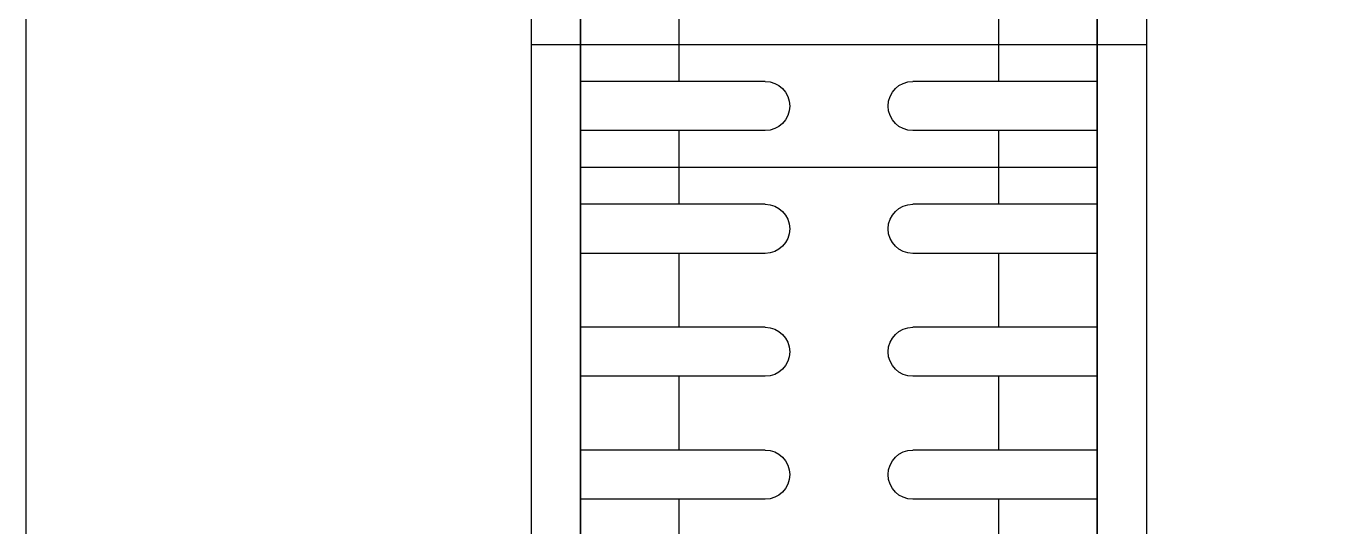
# Model space of a CAD drawing. Header units: inches. Extents: x 21 to 38546, y 13 to 15001.
# Drawn here: x 3729.26 to 3755.86, y 1152.97 to 1163.15 of the extents above; entities that cross this region are included whole.
import ezdxf

# ---------------------------------------------------------------- set-up
doc = ezdxf.new("R2010")
doc.units = ezdxf.units.IN
doc.header["$MEASUREMENT"] = 0
doc.layers.add('RAST-IST-RADYATÖR-DİNAMİK BLOK', color=83, linetype='Continuous')
doc.layers.add('Z_MİM_-KM-WALL-PLASTER', color=8, linetype='Continuous', lineweight=25)

# ---------------------------------------------------------------- blocks, each defined once
blk = doc.blocks.new('IS_RADYATOR-PLAN-70')
at = {"layer": 'RAST-IST-RADYATÖR-DİNAMİK BLOK', "color": 7}
for p, q in [((60.75, 11.5), (60.75, 7.75)), ((61.75, 11.5), (61.75, 7.75)), ((63.25, 11.5), (63.25, 7.75)), ((64.25, 11.5), (64.25, 7.75)), ((65.75, 11.5), (65.75, 7.75)), ((66.75, 11.5), (66.75, 7.75)), ((60, 9.5), (60.75, 9.5)), ((61.75, 9.5), (62.5, 9.5)), ((62.5, 9.5), (63.25, 9.5)), ((64.25, 9.5), (65, 9.5)), ((65, 9.5), (65.75, 9.5)), ((66.75, 9.5), (67.5, 9.5)), ((60.75, 4.75), (60.75, 1)), ((61.75, 4.75), (61.75, 1)), ((63.25, 4.75), (63.25, 1)), ((64.25, 4.75), (64.25, 1)), ((65.75, 4.75), (65.75, 1)), ((66.75, 4.75), (66.75, 1)), ((60, 3), (60.75, 3)), ((61.75, 3), (62.5, 3)), ((62.5, 3), (63.25, 3)), ((64.25, 3), (65, 3)), ((65, 3), (65.75, 3)), ((66.75, 3), (67.5, 3))]:
    blk.add_line(p, q, dxfattribs=at)
at = {"layer": 'RAST-IST-RADYATÖR-DİNAMİK BLOK'}
for points in [[(0, 0), (70, 0), (70, 12.5), (0, 12.5)], [(2.5, 11.5), (67.5, 11.5), (67.5, 1), (2.5, 1)]]:
    blk.add_lwpolyline(points, dxfattribs=at)
at = {"layer": 'RAST-IST-RADYATÖR-DİNAMİK BLOK', "color": 7}
for centre, start, end in [((61.25, 7.75), 180, 0), ((63.75, 7.75), 180, 0), ((66.25, 7.75), 180, 0), ((61.25, 4.75), 0, 180), ((63.75, 4.75), 0, 180), ((66.25, 4.75), 0, 180)]:
    blk.add_arc(centre, 0.5, start, end, dxfattribs=at)
blk = doc.blocks.new('IS_RADYATOR-PLAN-80')
at = {"layer": 'RAST-IST-RADYATÖR-DİNAMİK BLOK', "color": 7}
for p, q in [((60.75, 11.5), (60.75, 7.75)), ((61.75, 11.5), (61.75, 7.75)), ((63.25, 11.5), (63.25, 7.75)), ((64.25, 11.5), (64.25, 7.75)), ((65.75, 11.5), (65.75, 7.75)), ((66.75, 11.5), (66.75, 7.75)), ((68.25, 11.5), (68.25, 7.75)), ((69.25, 11.5), (69.25, 7.75)), ((60, 9.5), (60.75, 9.5)), ((61.75, 9.5), (62.5, 9.5)), ((62.5, 9.5), (63.25, 9.5)), ((64.25, 9.5), (65, 9.5)), ((65, 9.5), (65.75, 9.5)), ((66.75, 9.5), (67.5, 9.5)), ((67.5, 9.5), (68.25, 9.5)), ((69.25, 9.5), (70, 9.5)), ((70, 9.5), (70.75, 9.5)), ((60.75, 4.75), (60.75, 1)), ((61.75, 4.75), (61.75, 1)), ((63.25, 4.75), (63.25, 1)), ((64.25, 4.75), (64.25, 1)), ((65.75, 4.75), (65.75, 1)), ((66.75, 4.75), (66.75, 1)), ((68.25, 4.75), (68.25, 1)), ((69.25, 4.75), (69.25, 1)), ((60, 3), (60.75, 3)), ((61.75, 3), (62.5, 3)), ((62.5, 3), (63.25, 3)), ((64.25, 3), (65, 3)), ((65, 3), (65.75, 3)), ((66.75, 3), (67.5, 3)), ((67.5, 3), (68.25, 3)), ((69.25, 3), (70, 3)), ((70, 3), (70.75, 3))]:
    blk.add_line(p, q, dxfattribs=at)
at = {"layer": 'RAST-IST-RADYATÖR-DİNAMİK BLOK'}
for points in [[(0, 0), (80, 0), (80, 12.5), (0, 12.5)], [(2.5, 11.5), (77.5, 11.5), (77.5, 1), (2.5, 1)]]:
    blk.add_lwpolyline(points, dxfattribs=at)
at = {"layer": 'RAST-IST-RADYATÖR-DİNAMİK BLOK', "color": 7}
for centre, start, end in [((61.25, 7.75), 180, 0), ((63.75, 7.75), 180, 0), ((66.25, 7.75), 180, 0), ((68.75, 7.75), 180, 0), ((61.25, 4.75), 0, 180), ((63.75, 4.75), 0, 180), ((66.25, 4.75), 0, 180), ((68.75, 4.75), 0, 180)]:
    blk.add_arc(centre, 0.5, start, end, dxfattribs=at)
blk = doc.blocks.new('IS_RADYATOR-PLAN-90')
at = {"layer": 'RAST-IST-RADYATÖR-DİNAMİK BLOK', "color": 7}
for p, q in [((60.75, 11.5), (60.75, 7.75)), ((61.75, 11.5), (61.75, 7.75)), ((63.25, 11.5), (63.25, 7.75)), ((64.25, 11.5), (64.25, 7.75)), ((65.75, 11.5), (65.75, 7.75)), ((66.75, 11.5), (66.75, 7.75)), ((68.25, 11.5), (68.25, 7.75)), ((69.25, 11.5), (69.25, 7.75)), ((60, 9.5), (60.75, 9.5)), ((61.75, 9.5), (62.5, 9.5)), ((62.5, 9.5), (63.25, 9.5)), ((64.25, 9.5), (65, 9.5)), ((65, 9.5), (65.75, 9.5)), ((66.75, 9.5), (67.5, 9.5)), ((67.5, 9.5), (68.25, 9.5)), ((69.25, 9.5), (70, 9.5)), ((70, 9.5), (70.75, 9.5)), ((60.75, 4.75), (60.75, 1)), ((61.75, 4.75), (61.75, 1)), ((63.25, 4.75), (63.25, 1)), ((64.25, 4.75), (64.25, 1)), ((65.75, 4.75), (65.75, 1)), ((66.75, 4.75), (66.75, 1)), ((68.25, 4.75), (68.25, 1)), ((69.25, 4.75), (69.25, 1)), ((60, 3), (60.75, 3)), ((61.75, 3), (62.5, 3)), ((62.5, 3), (63.25, 3)), ((64.25, 3), (65, 3)), ((65, 3), (65.75, 3)), ((66.75, 3), (67.5, 3)), ((67.5, 3), (68.25, 3)), ((69.25, 3), (70, 3)), ((70, 3), (70.75, 3))]:
    blk.add_line(p, q, dxfattribs=at)
at = {"layer": 'RAST-IST-RADYATÖR-DİNAMİK BLOK'}
for points in [[(0, 0), (90, 0), (90, 12.5), (0, 12.5)], [(2.5, 11.5), (87.5, 11.5), (87.5, 1), (2.5, 1)]]:
    blk.add_lwpolyline(points, dxfattribs=at)
at = {"layer": 'RAST-IST-RADYATÖR-DİNAMİK BLOK', "color": 7}
for centre, start, end in [((61.25, 7.75), 180, 0), ((63.75, 7.75), 180, 0), ((66.25, 7.75), 180, 0), ((68.75, 7.75), 180, 0), ((61.25, 4.75), 0, 180), ((63.75, 4.75), 0, 180), ((66.25, 4.75), 0, 180), ((68.75, 4.75), 0, 180)]:
    blk.add_arc(centre, 0.5, start, end, dxfattribs=at)
blk = doc.blocks.new('IS_RADYATOR-PLAN-100')
at = {"layer": 'RAST-IST-RADYATÖR-DİNAMİK BLOK', "color": 7}
for p, q in [((60.75, 11.5), (60.75, 7.75)), ((61.75, 11.5), (61.75, 7.75)), ((63.25, 11.5), (63.25, 7.75)), ((64.25, 11.5), (64.25, 7.75)), ((65.75, 11.5), (65.75, 7.75)), ((66.75, 11.5), (66.75, 7.75)), ((68.25, 11.5), (68.25, 7.75)), ((69.25, 11.5), (69.25, 7.75)), ((60, 9.5), (60.75, 9.5)), ((61.75, 9.5), (62.5, 9.5)), ((62.5, 9.5), (63.25, 9.5)), ((64.25, 9.5), (65, 9.5)), ((65, 9.5), (65.75, 9.5)), ((66.75, 9.5), (67.5, 9.5)), ((67.5, 9.5), (68.25, 9.5)), ((69.25, 9.5), (70, 9.5)), ((70, 9.5), (70.75, 9.5)), ((60.75, 4.75), (60.75, 1)), ((61.75, 4.75), (61.75, 1)), ((63.25, 4.75), (63.25, 1)), ((64.25, 4.75), (64.25, 1)), ((65.75, 4.75), (65.75, 1)), ((66.75, 4.75), (66.75, 1)), ((68.25, 4.75), (68.25, 1)), ((69.25, 4.75), (69.25, 1)), ((60, 3), (60.75, 3)), ((61.75, 3), (62.5, 3)), ((62.5, 3), (63.25, 3)), ((64.25, 3), (65, 3)), ((65, 3), (65.75, 3)), ((66.75, 3), (67.5, 3)), ((67.5, 3), (68.25, 3)), ((69.25, 3), (70, 3)), ((70, 3), (70.75, 3))]:
    blk.add_line(p, q, dxfattribs=at)
at = {"layer": 'RAST-IST-RADYATÖR-DİNAMİK BLOK'}
for points in [[(0, 0), (100, 0), (100, 12.5), (0, 12.5)], [(2.5, 11.5), (97.5, 11.5), (97.5, 1), (2.5, 1)]]:
    blk.add_lwpolyline(points, dxfattribs=at)
at = {"layer": 'RAST-IST-RADYATÖR-DİNAMİK BLOK', "color": 7}
for centre, start, end in [((61.25, 7.75), 180, 0), ((63.75, 7.75), 180, 0), ((66.25, 7.75), 180, 0), ((68.75, 7.75), 180, 0), ((61.25, 4.75), 0, 180), ((63.75, 4.75), 0, 180), ((66.25, 4.75), 0, 180), ((68.75, 4.75), 0, 180)]:
    blk.add_arc(centre, 0.5, start, end, dxfattribs=at)
blk = doc.blocks.new('IS_RADYATOR-PLAN-110')
at = {"layer": 'RAST-IST-RADYATÖR-DİNAMİK BLOK', "color": 7}
for p, q in [((60.75, 11.5), (60.75, 7.75)), ((61.75, 11.5), (61.75, 7.75)), ((63.25, 11.5), (63.25, 7.75)), ((64.25, 11.5), (64.25, 7.75)), ((65.75, 11.5), (65.75, 7.75)), ((66.75, 11.5), (66.75, 7.75)), ((68.25, 11.5), (68.25, 7.75)), ((69.25, 11.5), (69.25, 7.75)), ((60, 9.5), (60.75, 9.5)), ((61.75, 9.5), (62.5, 9.5)), ((62.5, 9.5), (63.25, 9.5)), ((64.25, 9.5), (65, 9.5)), ((65, 9.5), (65.75, 9.5)), ((66.75, 9.5), (67.5, 9.5)), ((67.5, 9.5), (68.25, 9.5)), ((69.25, 9.5), (70, 9.5)), ((70, 9.5), (70.75, 9.5)), ((60.75, 4.75), (60.75, 1)), ((61.75, 4.75), (61.75, 1)), ((63.25, 4.75), (63.25, 1)), ((64.25, 4.75), (64.25, 1)), ((65.75, 4.75), (65.75, 1)), ((66.75, 4.75), (66.75, 1)), ((68.25, 4.75), (68.25, 1)), ((69.25, 4.75), (69.25, 1)), ((60, 3), (60.75, 3)), ((61.75, 3), (62.5, 3)), ((62.5, 3), (63.25, 3)), ((64.25, 3), (65, 3)), ((65, 3), (65.75, 3)), ((66.75, 3), (67.5, 3)), ((67.5, 3), (68.25, 3)), ((69.25, 3), (70, 3)), ((70, 3), (70.75, 3))]:
    blk.add_line(p, q, dxfattribs=at)
at = {"layer": 'RAST-IST-RADYATÖR-DİNAMİK BLOK'}
for points in [[(0, 0), (110, 0), (110, 12.5), (0, 12.5)], [(2.5, 11.5), (107.5, 11.5), (107.5, 1), (2.5, 1)]]:
    blk.add_lwpolyline(points, dxfattribs=at)
at = {"layer": 'RAST-IST-RADYATÖR-DİNAMİK BLOK', "color": 7}
for centre, start, end in [((61.25, 7.75), 180, 0), ((63.75, 7.75), 180, 0), ((66.25, 7.75), 180, 0), ((68.75, 7.75), 180, 0), ((61.25, 4.75), 0, 180), ((63.75, 4.75), 0, 180), ((66.25, 4.75), 0, 180), ((68.75, 4.75), 0, 180)]:
    blk.add_arc(centre, 0.5, start, end, dxfattribs=at)
blk = doc.blocks.new('IS_RADYATOR-PLAN-120')
at = {"layer": 'RAST-IST-RADYATÖR-DİNAMİK BLOK', "color": 7}
for p, q in [((60.75, 11.5), (60.75, 7.75)), ((61.75, 11.5), (61.75, 7.75)), ((63.25, 11.5), (63.25, 7.75)), ((64.25, 11.5), (64.25, 7.75)), ((65.75, 11.5), (65.75, 7.75)), ((66.75, 11.5), (66.75, 7.75)), ((68.25, 11.5), (68.25, 7.75)), ((69.25, 11.5), (69.25, 7.75)), ((60, 9.5), (60.75, 9.5)), ((61.75, 9.5), (62.5, 9.5)), ((62.5, 9.5), (63.25, 9.5)), ((64.25, 9.5), (65, 9.5)), ((65, 9.5), (65.75, 9.5)), ((66.75, 9.5), (67.5, 9.5)), ((67.5, 9.5), (68.25, 9.5)), ((69.25, 9.5), (70, 9.5)), ((70, 9.5), (70.75, 9.5)), ((60.75, 4.75), (60.75, 1)), ((61.75, 4.75), (61.75, 1)), ((63.25, 4.75), (63.25, 1)), ((64.25, 4.75), (64.25, 1)), ((65.75, 4.75), (65.75, 1)), ((66.75, 4.75), (66.75, 1)), ((68.25, 4.75), (68.25, 1)), ((69.25, 4.75), (69.25, 1)), ((60, 3), (60.75, 3)), ((61.75, 3), (62.5, 3)), ((62.5, 3), (63.25, 3)), ((64.25, 3), (65, 3)), ((65, 3), (65.75, 3)), ((66.75, 3), (67.5, 3)), ((67.5, 3), (68.25, 3)), ((69.25, 3), (70, 3)), ((70, 3), (70.75, 3))]:
    blk.add_line(p, q, dxfattribs=at)
at = {"layer": 'RAST-IST-RADYATÖR-DİNAMİK BLOK'}
for points in [[(0, 0), (120, 0), (120, 12.5), (0, 12.5)], [(2.5, 11.5), (117.5, 11.5), (117.5, 1), (2.5, 1)]]:
    blk.add_lwpolyline(points, dxfattribs=at)
at = {"layer": 'RAST-IST-RADYATÖR-DİNAMİK BLOK', "color": 7}
for centre, start, end in [((61.25, 7.75), 180, 0), ((63.75, 7.75), 180, 0), ((66.25, 7.75), 180, 0), ((68.75, 7.75), 180, 0), ((61.25, 4.75), 0, 180), ((63.75, 4.75), 0, 180), ((66.25, 4.75), 0, 180), ((68.75, 4.75), 0, 180)]:
    blk.add_arc(centre, 0.5, start, end, dxfattribs=at)
blk = doc.blocks.new('IS_RADYATOR-PLAN-130')
at = {"layer": 'RAST-IST-RADYATÖR-DİNAMİK BLOK', "color": 7}
for p, q in [((60.75, 11.5), (60.75, 7.75)), ((61.75, 11.5), (61.75, 7.75)), ((63.25, 11.5), (63.25, 7.75)), ((64.25, 11.5), (64.25, 7.75)), ((65.75, 11.5), (65.75, 7.75)), ((66.75, 11.5), (66.75, 7.75)), ((68.25, 11.5), (68.25, 7.75)), ((69.25, 11.5), (69.25, 7.75)), ((60, 9.5), (60.75, 9.5)), ((61.75, 9.5), (62.5, 9.5)), ((62.5, 9.5), (63.25, 9.5)), ((64.25, 9.5), (65, 9.5)), ((65, 9.5), (65.75, 9.5)), ((66.75, 9.5), (67.5, 9.5)), ((67.5, 9.5), (68.25, 9.5)), ((69.25, 9.5), (70, 9.5)), ((70, 9.5), (70.75, 9.5)), ((60.75, 4.75), (60.75, 1)), ((61.75, 4.75), (61.75, 1)), ((63.25, 4.75), (63.25, 1)), ((64.25, 4.75), (64.25, 1)), ((65.75, 4.75), (65.75, 1)), ((66.75, 4.75), (66.75, 1)), ((68.25, 4.75), (68.25, 1)), ((69.25, 4.75), (69.25, 1)), ((60, 3), (60.75, 3)), ((61.75, 3), (62.5, 3)), ((62.5, 3), (63.25, 3)), ((64.25, 3), (65, 3)), ((65, 3), (65.75, 3)), ((66.75, 3), (67.5, 3)), ((67.5, 3), (68.25, 3)), ((69.25, 3), (70, 3)), ((70, 3), (70.75, 3))]:
    blk.add_line(p, q, dxfattribs=at)
at = {"layer": 'RAST-IST-RADYATÖR-DİNAMİK BLOK'}
for points in [[(0, 0), (130, 0), (130, 12.5), (0, 12.5)], [(2.5, 11.5), (127.5, 11.5), (127.5, 1), (2.5, 1)]]:
    blk.add_lwpolyline(points, dxfattribs=at)
at = {"layer": 'RAST-IST-RADYATÖR-DİNAMİK BLOK', "color": 7}
for centre, start, end in [((61.25, 7.75), 180, 0), ((63.75, 7.75), 180, 0), ((66.25, 7.75), 180, 0), ((68.75, 7.75), 180, 0), ((61.25, 4.75), 0, 180), ((63.75, 4.75), 0, 180), ((66.25, 4.75), 0, 180), ((68.75, 4.75), 0, 180)]:
    blk.add_arc(centre, 0.5, start, end, dxfattribs=at)
blk = doc.blocks.new('IS_RADYATOR-PLAN-140')
at = {"layer": 'RAST-IST-RADYATÖR-DİNAMİK BLOK', "color": 7}
for p, q in [((60.75, 11.5), (60.75, 7.75)), ((61.75, 11.5), (61.75, 7.75)), ((63.25, 11.5), (63.25, 7.75)), ((64.25, 11.5), (64.25, 7.75)), ((65.75, 11.5), (65.75, 7.75)), ((66.75, 11.5), (66.75, 7.75)), ((68.25, 11.5), (68.25, 7.75)), ((69.25, 11.5), (69.25, 7.75)), ((60, 9.5), (60.75, 9.5)), ((61.75, 9.5), (62.5, 9.5)), ((62.5, 9.5), (63.25, 9.5)), ((64.25, 9.5), (65, 9.5)), ((65, 9.5), (65.75, 9.5)), ((66.75, 9.5), (67.5, 9.5)), ((67.5, 9.5), (68.25, 9.5)), ((69.25, 9.5), (70, 9.5)), ((70, 9.5), (70.75, 9.5)), ((60.75, 4.75), (60.75, 1)), ((61.75, 4.75), (61.75, 1)), ((63.25, 4.75), (63.25, 1)), ((64.25, 4.75), (64.25, 1)), ((65.75, 4.75), (65.75, 1)), ((66.75, 4.75), (66.75, 1)), ((68.25, 4.75), (68.25, 1)), ((69.25, 4.75), (69.25, 1)), ((60, 3), (60.75, 3)), ((61.75, 3), (62.5, 3)), ((62.5, 3), (63.25, 3)), ((64.25, 3), (65, 3)), ((65, 3), (65.75, 3)), ((66.75, 3), (67.5, 3)), ((67.5, 3), (68.25, 3)), ((69.25, 3), (70, 3)), ((70, 3), (70.75, 3))]:
    blk.add_line(p, q, dxfattribs=at)
at = {"layer": 'RAST-IST-RADYATÖR-DİNAMİK BLOK'}
for points in [[(0, 0), (140, 0), (140, 12.5), (0, 12.5)], [(2.5, 11.5), (137.5, 11.5), (137.5, 1), (2.5, 1)]]:
    blk.add_lwpolyline(points, dxfattribs=at)
at = {"layer": 'RAST-IST-RADYATÖR-DİNAMİK BLOK', "color": 7}
for centre, start, end in [((61.25, 7.75), 180, 0), ((63.75, 7.75), 180, 0), ((66.25, 7.75), 180, 0), ((68.75, 7.75), 180, 0), ((61.25, 4.75), 0, 180), ((63.75, 4.75), 0, 180), ((66.25, 4.75), 0, 180), ((68.75, 4.75), 0, 180)]:
    blk.add_arc(centre, 0.5, start, end, dxfattribs=at)
blk = doc.blocks.new('IS_RADYATOR-PLAN-150')
at = {"layer": 'RAST-IST-RADYATÖR-DİNAMİK BLOK', "color": 7}
for p, q in [((60.75, 11.5), (60.75, 7.75)), ((61.75, 11.5), (61.75, 7.75)), ((63.25, 11.5), (63.25, 7.75)), ((64.25, 11.5), (64.25, 7.75)), ((65.75, 11.5), (65.75, 7.75)), ((66.75, 11.5), (66.75, 7.75)), ((68.25, 11.5), (68.25, 7.75)), ((69.25, 11.5), (69.25, 7.75)), ((60, 9.5), (60.75, 9.5)), ((61.75, 9.5), (62.5, 9.5)), ((62.5, 9.5), (63.25, 9.5)), ((64.25, 9.5), (65, 9.5)), ((65, 9.5), (65.75, 9.5)), ((66.75, 9.5), (67.5, 9.5)), ((67.5, 9.5), (68.25, 9.5)), ((69.25, 9.5), (70, 9.5)), ((70, 9.5), (70.75, 9.5)), ((60.75, 4.75), (60.75, 1)), ((61.75, 4.75), (61.75, 1)), ((63.25, 4.75), (63.25, 1)), ((64.25, 4.75), (64.25, 1)), ((65.75, 4.75), (65.75, 1)), ((66.75, 4.75), (66.75, 1)), ((68.25, 4.75), (68.25, 1)), ((69.25, 4.75), (69.25, 1)), ((60, 3), (60.75, 3)), ((61.75, 3), (62.5, 3)), ((62.5, 3), (63.25, 3)), ((64.25, 3), (65, 3)), ((65, 3), (65.75, 3)), ((66.75, 3), (67.5, 3)), ((67.5, 3), (68.25, 3)), ((69.25, 3), (70, 3)), ((70, 3), (70.75, 3))]:
    blk.add_line(p, q, dxfattribs=at)
at = {"layer": 'RAST-IST-RADYATÖR-DİNAMİK BLOK'}
for points in [[(-5, 0), (145, 0), (145, 12.5), (-5, 12.5)], [(-2.5, 11.5), (142.5, 11.5), (142.5, 1), (-2.5, 1)]]:
    blk.add_lwpolyline(points, dxfattribs=at)
at = {"layer": 'RAST-IST-RADYATÖR-DİNAMİK BLOK', "color": 7}
for centre, start, end in [((61.25, 7.75), 180, 0), ((63.75, 7.75), 180, 0), ((66.25, 7.75), 180, 0), ((68.75, 7.75), 180, 0), ((61.25, 4.75), 0, 180), ((63.75, 4.75), 0, 180), ((66.25, 4.75), 0, 180), ((68.75, 4.75), 0, 180)]:
    blk.add_arc(centre, 0.5, start, end, dxfattribs=at)
blk = doc.blocks.new('IS_RADYATOR-PLAN-160')
at = {"layer": 'RAST-IST-RADYATÖR-DİNAMİK BLOK', "color": 7}
for p, q in [((60.75, 11.5), (60.75, 7.75)), ((61.75, 11.5), (61.75, 7.75)), ((63.25, 11.5), (63.25, 7.75)), ((64.25, 11.5), (64.25, 7.75)), ((65.75, 11.5), (65.75, 7.75)), ((66.75, 11.5), (66.75, 7.75)), ((68.25, 11.5), (68.25, 7.75)), ((69.25, 11.5), (69.25, 7.75)), ((60, 9.5), (60.75, 9.5)), ((61.75, 9.5), (62.5, 9.5)), ((62.5, 9.5), (63.25, 9.5)), ((64.25, 9.5), (65, 9.5)), ((65, 9.5), (65.75, 9.5)), ((66.75, 9.5), (67.5, 9.5)), ((67.5, 9.5), (68.25, 9.5)), ((69.25, 9.5), (70, 9.5)), ((70, 9.5), (70.75, 9.5)), ((60.75, 4.75), (60.75, 1)), ((61.75, 4.75), (61.75, 1)), ((63.25, 4.75), (63.25, 1)), ((64.25, 4.75), (64.25, 1)), ((65.75, 4.75), (65.75, 1)), ((66.75, 4.75), (66.75, 1)), ((68.25, 4.75), (68.25, 1)), ((69.25, 4.75), (69.25, 1)), ((60, 3), (60.75, 3)), ((61.75, 3), (62.5, 3)), ((62.5, 3), (63.25, 3)), ((64.25, 3), (65, 3)), ((65, 3), (65.75, 3)), ((66.75, 3), (67.5, 3)), ((67.5, 3), (68.25, 3)), ((69.25, 3), (70, 3)), ((70, 3), (70.75, 3))]:
    blk.add_line(p, q, dxfattribs=at)
at = {"layer": 'RAST-IST-RADYATÖR-DİNAMİK BLOK'}
for points in [[(-5, 0), (155, 0), (155, 12.5), (-5, 12.5)], [(-2.5, 11.5), (152.5, 11.5), (152.5, 1), (-2.5, 1)]]:
    blk.add_lwpolyline(points, dxfattribs=at)
at = {"layer": 'RAST-IST-RADYATÖR-DİNAMİK BLOK', "color": 7}
for centre, start, end in [((61.25, 7.75), 180, 0), ((63.75, 7.75), 180, 0), ((66.25, 7.75), 180, 0), ((68.75, 7.75), 180, 0), ((61.25, 4.75), 0, 180), ((63.75, 4.75), 0, 180), ((66.25, 4.75), 0, 180), ((68.75, 4.75), 0, 180)]:
    blk.add_arc(centre, 0.5, start, end, dxfattribs=at)
blk = doc.blocks.new('IS_RADYATOR-PLAN-170')
at = {"layer": 'RAST-IST-RADYATÖR-DİNAMİK BLOK', "color": 7}
for p, q in [((60.75, 11.5), (60.75, 7.75)), ((61.75, 11.5), (61.75, 7.75)), ((63.25, 11.5), (63.25, 7.75)), ((64.25, 11.5), (64.25, 7.75)), ((65.75, 11.5), (65.75, 7.75)), ((66.75, 11.5), (66.75, 7.75)), ((68.25, 11.5), (68.25, 7.75)), ((69.25, 11.5), (69.25, 7.75)), ((60, 9.5), (60.75, 9.5)), ((61.75, 9.5), (62.5, 9.5)), ((62.5, 9.5), (63.25, 9.5)), ((64.25, 9.5), (65, 9.5)), ((65, 9.5), (65.75, 9.5)), ((66.75, 9.5), (67.5, 9.5)), ((67.5, 9.5), (68.25, 9.5)), ((69.25, 9.5), (70, 9.5)), ((70, 9.5), (70.75, 9.5)), ((60.75, 4.75), (60.75, 1)), ((61.75, 4.75), (61.75, 1)), ((63.25, 4.75), (63.25, 1)), ((64.25, 4.75), (64.25, 1)), ((65.75, 4.75), (65.75, 1)), ((66.75, 4.75), (66.75, 1)), ((68.25, 4.75), (68.25, 1)), ((69.25, 4.75), (69.25, 1)), ((60, 3), (60.75, 3)), ((61.75, 3), (62.5, 3)), ((62.5, 3), (63.25, 3)), ((64.25, 3), (65, 3)), ((65, 3), (65.75, 3)), ((66.75, 3), (67.5, 3)), ((67.5, 3), (68.25, 3)), ((69.25, 3), (70, 3)), ((70, 3), (70.75, 3))]:
    blk.add_line(p, q, dxfattribs=at)
at = {"layer": 'RAST-IST-RADYATÖR-DİNAMİK BLOK'}
for points in [[(-5, 0), (165, 0), (165, 12.5), (-5, 12.5)], [(-2.5, 11.5), (162.5, 11.5), (162.5, 1), (-2.5, 1)]]:
    blk.add_lwpolyline(points, dxfattribs=at)
at = {"layer": 'RAST-IST-RADYATÖR-DİNAMİK BLOK', "color": 7}
for centre, start, end in [((61.25, 7.75), 180, 0), ((63.75, 7.75), 180, 0), ((66.25, 7.75), 180, 0), ((68.75, 7.75), 180, 0), ((61.25, 4.75), 0, 180), ((63.75, 4.75), 0, 180), ((66.25, 4.75), 0, 180), ((68.75, 4.75), 0, 180)]:
    blk.add_arc(centre, 0.5, start, end, dxfattribs=at)
blk = doc.blocks.new('IS_RADYATOR-PLAN-180')
at = {"layer": 'RAST-IST-RADYATÖR-DİNAMİK BLOK', "color": 7}
for p, q in [((60.75, 11.5), (60.75, 7.75)), ((61.75, 11.5), (61.75, 7.75)), ((63.25, 11.5), (63.25, 7.75)), ((64.25, 11.5), (64.25, 7.75)), ((65.75, 11.5), (65.75, 7.75)), ((66.75, 11.5), (66.75, 7.75)), ((68.25, 11.5), (68.25, 7.75)), ((69.25, 11.5), (69.25, 7.75)), ((60, 9.5), (60.75, 9.5)), ((61.75, 9.5), (62.5, 9.5)), ((62.5, 9.5), (63.25, 9.5)), ((64.25, 9.5), (65, 9.5)), ((65, 9.5), (65.75, 9.5)), ((66.75, 9.5), (67.5, 9.5)), ((67.5, 9.5), (68.25, 9.5)), ((69.25, 9.5), (70, 9.5)), ((70, 9.5), (70.75, 9.5)), ((60.75, 4.75), (60.75, 1)), ((61.75, 4.75), (61.75, 1)), ((63.25, 4.75), (63.25, 1)), ((64.25, 4.75), (64.25, 1)), ((65.75, 4.75), (65.75, 1)), ((66.75, 4.75), (66.75, 1)), ((68.25, 4.75), (68.25, 1)), ((69.25, 4.75), (69.25, 1)), ((60, 3), (60.75, 3)), ((61.75, 3), (62.5, 3)), ((62.5, 3), (63.25, 3)), ((64.25, 3), (65, 3)), ((65, 3), (65.75, 3)), ((66.75, 3), (67.5, 3)), ((67.5, 3), (68.25, 3)), ((69.25, 3), (70, 3)), ((70, 3), (70.75, 3))]:
    blk.add_line(p, q, dxfattribs=at)
at = {"layer": 'RAST-IST-RADYATÖR-DİNAMİK BLOK'}
for points in [[(-5, 0), (175, 0), (175, 12.5), (-5, 12.5)], [(-2.5, 11.5), (172.5, 11.5), (172.5, 1), (-2.5, 1)]]:
    blk.add_lwpolyline(points, dxfattribs=at)
at = {"layer": 'RAST-IST-RADYATÖR-DİNAMİK BLOK', "color": 7}
for centre, start, end in [((61.25, 7.75), 180, 0), ((63.75, 7.75), 180, 0), ((66.25, 7.75), 180, 0), ((68.75, 7.75), 180, 0), ((61.25, 4.75), 0, 180), ((63.75, 4.75), 0, 180), ((66.25, 4.75), 0, 180), ((68.75, 4.75), 0, 180)]:
    blk.add_arc(centre, 0.5, start, end, dxfattribs=at)
blk = doc.blocks.new('IS_RADYATOR-PLAN-190')
at = {"layer": 'RAST-IST-RADYATÖR-DİNAMİK BLOK', "color": 7}
for p, q in [((60.75, 11.5), (60.75, 7.75)), ((61.75, 11.5), (61.75, 7.75)), ((63.25, 11.5), (63.25, 7.75)), ((64.25, 11.5), (64.25, 7.75)), ((65.75, 11.5), (65.75, 7.75)), ((66.75, 11.5), (66.75, 7.75)), ((68.25, 11.5), (68.25, 7.75)), ((69.25, 11.5), (69.25, 7.75)), ((60, 9.5), (60.75, 9.5)), ((61.75, 9.5), (62.5, 9.5)), ((62.5, 9.5), (63.25, 9.5)), ((64.25, 9.5), (65, 9.5)), ((65, 9.5), (65.75, 9.5)), ((66.75, 9.5), (67.5, 9.5)), ((67.5, 9.5), (68.25, 9.5)), ((69.25, 9.5), (70, 9.5)), ((70, 9.5), (70.75, 9.5)), ((60.75, 4.75), (60.75, 1)), ((61.75, 4.75), (61.75, 1)), ((63.25, 4.75), (63.25, 1)), ((64.25, 4.75), (64.25, 1)), ((65.75, 4.75), (65.75, 1)), ((66.75, 4.75), (66.75, 1)), ((68.25, 4.75), (68.25, 1)), ((69.25, 4.75), (69.25, 1)), ((60, 3), (60.75, 3)), ((61.75, 3), (62.5, 3)), ((62.5, 3), (63.25, 3)), ((64.25, 3), (65, 3)), ((65, 3), (65.75, 3)), ((66.75, 3), (67.5, 3)), ((67.5, 3), (68.25, 3)), ((69.25, 3), (70, 3)), ((70, 3), (70.75, 3))]:
    blk.add_line(p, q, dxfattribs=at)
at = {"layer": 'RAST-IST-RADYATÖR-DİNAMİK BLOK'}
for points in [[(-5, 0), (185, 0), (185, 12.5), (-5, 12.5)], [(182.5, 11.5), (-2.5, 11.5), (-2.5, 1), (182.5, 1)]]:
    blk.add_lwpolyline(points, dxfattribs=at)
at = {"layer": 'RAST-IST-RADYATÖR-DİNAMİK BLOK', "color": 7}
for centre, start, end in [((61.25, 7.75), 180, 0), ((63.75, 7.75), 180, 0), ((66.25, 7.75), 180, 0), ((68.75, 7.75), 180, 0), ((61.25, 4.75), 0, 180), ((63.75, 4.75), 0, 180), ((66.25, 4.75), 0, 180), ((68.75, 4.75), 0, 180)]:
    blk.add_arc(centre, 0.5, start, end, dxfattribs=at)
blk = doc.blocks.new('IS_RADYATOR-PLAN-200')
at = {"layer": 'RAST-IST-RADYATÖR-DİNAMİK BLOK', "color": 7}
for p, q in [((65.75, 11.5), (65.75, 7.75)), ((66.75, 11.5), (66.75, 7.75)), ((68.25, 11.5), (68.25, 7.75)), ((69.25, 11.5), (69.25, 7.75)), ((70.75, 11.5), (70.75, 7.75)), ((71.75, 11.5), (71.75, 7.75)), ((73.25, 11.5), (73.25, 7.75)), ((74.25, 11.5), (74.25, 7.75)), ((65, 9.5), (65.75, 9.5)), ((66.75, 9.5), (67.5, 9.5)), ((67.5, 9.5), (68.25, 9.5)), ((69.25, 9.5), (70, 9.5)), ((70, 9.5), (70.75, 9.5)), ((71.75, 9.5), (72.5, 9.5)), ((72.5, 9.5), (73.25, 9.5)), ((74.25, 9.5), (75, 9.5)), ((75, 9.5), (75.75, 9.5)), ((65.75, 4.75), (65.75, 1)), ((66.75, 4.75), (66.75, 1)), ((68.25, 4.75), (68.25, 1)), ((69.25, 4.75), (69.25, 1)), ((70.75, 4.75), (70.75, 1)), ((71.75, 4.75), (71.75, 1)), ((73.25, 4.75), (73.25, 1)), ((74.25, 4.75), (74.25, 1)), ((65, 3), (65.75, 3)), ((66.75, 3), (67.5, 3)), ((67.5, 3), (68.25, 3)), ((69.25, 3), (70, 3)), ((70, 3), (70.75, 3)), ((71.75, 3), (72.5, 3)), ((72.5, 3), (73.25, 3)), ((74.25, 3), (75, 3)), ((75, 3), (75.75, 3))]:
    blk.add_line(p, q, dxfattribs=at)
at = {"layer": 'RAST-IST-RADYATÖR-DİNAMİK BLOK'}
for points in [[(0, 0), (200, 0), (200, 12.5), (0, 12.5)], [(2.5, 11.5), (197.5, 11.5), (197.5, 1), (2.5, 1)]]:
    blk.add_lwpolyline(points, dxfattribs=at)
at = {"layer": 'RAST-IST-RADYATÖR-DİNAMİK BLOK', "color": 7}
for centre, start, end in [((66.25, 7.75), 180, 0), ((68.75, 7.75), 180, 0), ((71.25, 7.75), 180, 0), ((73.75, 7.75), 180, 0), ((66.25, 4.75), 0, 180), ((68.75, 4.75), 0, 180), ((71.25, 4.75), 0, 180), ((73.75, 4.75), 0, 180)]:
    blk.add_arc(centre, 0.5, start, end, dxfattribs=at)
blk = doc.blocks.new('IS_U4727')
for name, p in [('IS_RADYATOR-PLAN-70', (0, 0)), ('IS_RADYATOR-PLAN-80', (0, 0)), ('IS_RADYATOR-PLAN-90', (0, 0)), ('IS_RADYATOR-PLAN-100', (0, 0)), ('IS_RADYATOR-PLAN-110', (0, 0)), ('IS_RADYATOR-PLAN-120', (0, 0)), ('IS_RADYATOR-PLAN-130', (0, 0)), ('IS_RADYATOR-PLAN-140', (0, 0)), ('IS_RADYATOR-PLAN-150', (0, 0)), ('IS_RADYATOR-PLAN-160', (0, 0)), ('IS_RADYATOR-PLAN-170', (0, 0)), ('IS_RADYATOR-PLAN-180', (0, 0)), ('IS_RADYATOR-PLAN-190', (0, 0)), ('IS_RADYATOR-PLAN-200', (-5, 0))]:
    blk.add_blockref(name, p)

msp = doc.modelspace()

# ---------------------------------------------------------------- linework, layer by layer
at = {"layer": 'Z_MİM_-KM-WALL-PLASTER'}
msp.add_lwpolyline([(4389.258, 1357.083), (4389.258, 1004.583), (3999.258, 1004.583), (3999.258, 1029.583), (3894.257, 1029.583), (3894.258, 1004.583), (3729.258, 1004.583), (3729.258, 1644.583), (3844.257, 1644.583), (3844.257, 1634.583), (3999.258, 1634.583), (3999.258, 1644.583), (4391.758, 1644.582)], dxfattribs=at)

# ---------------------------------------------------------------- block references
at = {"layer": 'RAST-IST-RADYATÖR-DİNAMİK BLOK', "xscale": -1, "rotation": 270}
msp.add_blockref('IS_U4727', (3739.527, 1092.78), dxfattribs=at)

doc.saveas('drawing.dxf')
